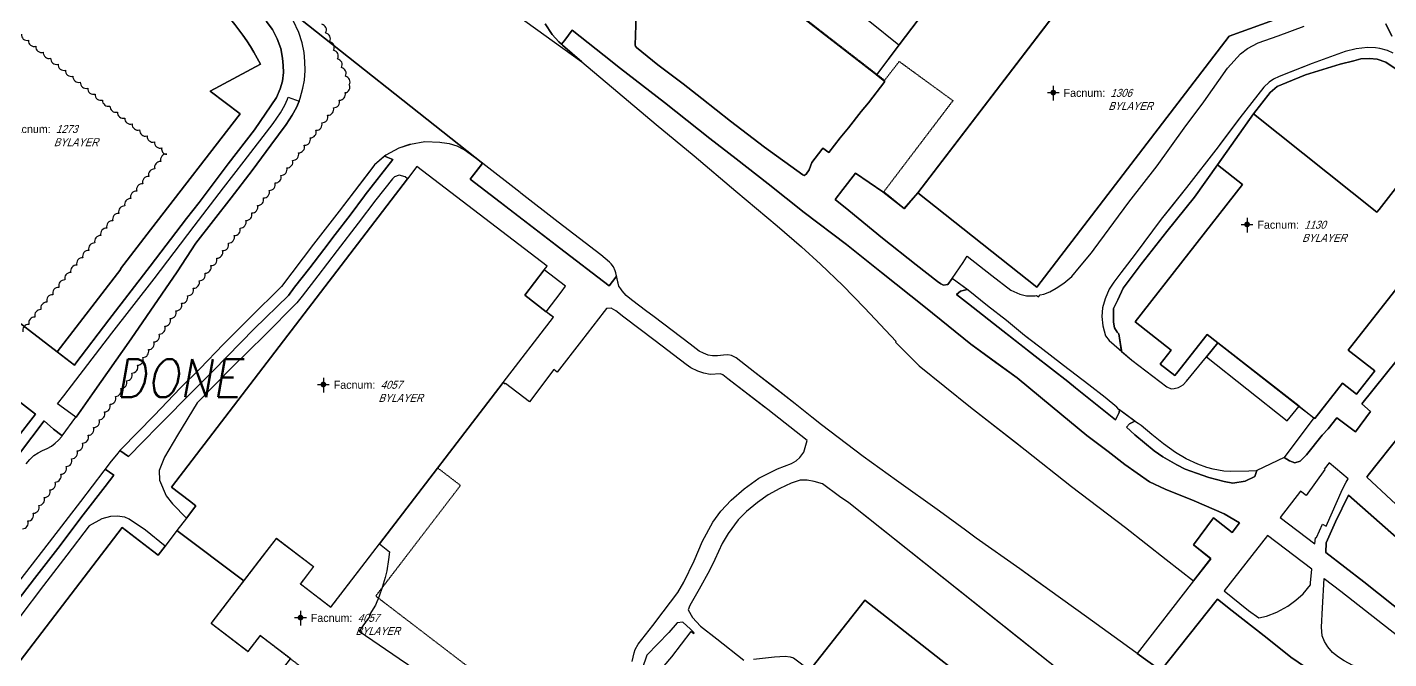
# Model space of a CAD drawing. Header units: inches. Extents: x 1273557 to 1282364, y 239587 to 246310.
# Drawn here: x 1275679 to 1276394, y 241360 to 241692 of the extents above; entities that cross this region are included whole.
import ezdxf
from ezdxf.enums import TextEntityAlignment as Align

# ---------------------------------------------------------------- set-up
doc = ezdxf.new("R2010")
doc.units = ezdxf.units.IN
doc.header["$MEASUREMENT"] = 0
doc.linetypes.add('DASHED2', pattern=[0.375, 0.25, -0.125])
doc.linetypes.add('HIDDEN', pattern=[0.375, 0.25, -0.125])
doc.layers.add('BLDG-DATA', color=159, linetype='DASHED2', lineweight=30)
for name, color, linetype in [('BLDG-UW', 231, 'Continuous'), ('BLDG-UW-UG', 159, 'HIDDEN'), ('GRASS', 3, 'Continuous'), ('PATH', 253, 'Continuous'), ('PATH-ISLAND', 252, 'Continuous'), ('REV-2013', 1, 'Continuous'), ('REV-ADJUDICATION-NOTES', 2, 'Continuous'), ('STREET-NONUW', 4, 'Continuous'), ('STREET-UW', 50, 'Continuous')]:
    doc.layers.add(name, color=color, linetype=linetype)
doc.styles.add('Revisions', font='simplex.shx', dxfattribs={"width": 0.9, "oblique": 10, "height": 25})
doc.styles.add('SS_LITE', font='FRABK.TTF', dxfattribs={"height": 16})

# ---------------------------------------------------------------- blocks, each defined once
blk = doc.blocks.new('*U1')
for p, q in [((-3.08, 0), (3.08, 0)), ((0, 3.55), (0, -4.2))]:
    blk.add_line(p, q)
at = {"const_width": 1.5}
blk.add_lwpolyline([(-0.75, 0, 1), (0.75, 0, 1)], format="xyb", close=True, dxfattribs=at)
at = {"layer": 'BLDG-DATA', "color": 1, "style": 'SS_LITE'}
blk.add_text('Facnum:', height=4.2, dxfattribs=at).set_placement((27.26, -2.25), align=Align.RIGHT)
at = {"layer": 'BLDG-DATA', "color": 7, "style": 'SS_LITE', "oblique": 20, "width": 0.9, "flags": 8}
for tag, p in [('FACNUM', (29.98, -2.25)), ('OBJECT', (28.84, -9.16))]:
    blk.add_attdef(tag, p, '', height=4.2, dxfattribs=at)

msp = doc.modelspace()

# ---------------------------------------------------------------- linework, layer by layer
at = {"layer": 'BLDG-UW'}
for points in [[(1276146.94, 241604.61), (1276209.3, 241555.09), (1276209.3, 241555.09), (1276209.3, 241555.09), (1276209.3, 241555.09), (1276209.3, 241555.09), (1276310.25, 241686.87), (1276310.25, 241686.87), (1276310.25, 241686.87), (1276348.64, 241700.78), (1276348.09, 241707.96), (1276346.25, 241722.88), (1276343.03, 241738.53), (1276339.54, 241751.24), (1276334.96, 241764.54), (1276325.17, 241790.99), (1276274.47, 241771.83), (1276262.18, 241767.19), (1276264.98, 241759.48), (1276270.31, 241744.81), (1276249.76, 241737.26), (1276235.74, 241720.88), (1276235.74, 241720.88)], [(1275955.64, 241539.25), (1275951.85, 241542.15), (1275940.56, 241550.8), (1275950.79, 241564.15), (1275952.31, 241566.12), (1275884, 241618.4), (1275879.1, 241612.01), (1275755.11, 241450.11), (1275764.66, 241442.79), (1275767.97, 241440.25), (1275762.98, 241433.74), (1275758.04, 241427.29), (1275793.17, 241400.78), (1275803.01, 241413.62), (1275803.01, 241413.62), (1275810.32, 241423.16), (1275829.73, 241408.3), (1275822.79, 241399.24), (1275823.5, 241398.7), (1275837.23, 241388.18), (1275838.77, 241387), (1275864.3, 241420.26), (1275929.31, 241504.94), (1275955.64, 241539.25), (1275955.64, 241539.25)], [(1276203.96, 241323.99), (1276202.83, 241324.87), (1276119.02, 241390.64), (1276118.68, 241390.21), (1276091.5, 241355.58), (1276090.56, 241354.38), (1276087.61, 241350.62), (1276018.18, 241262.15), (1276103.12, 241195.5), (1276155.28, 241261.96), (1276155.52, 241262.27), (1276163.81, 241272.84), (1276177.98, 241290.89)]]:
    msp.add_lwpolyline(points, close=True, dxfattribs=at)
msp.add_lwpolyline([(1275663.63, 241545.34), (1275695.16, 241521.12), (1275728.51, 241564.54), (1275728.38, 241564.64), (1275744.21, 241585.26), (1275791.15, 241646.09), (1275775.5, 241658.11), (1275801.89, 241672.23, 0.109968), (1275765.62, 241715.51), (1275717.01, 241752.85), (1275632.4, 241640.17)], format="xyb", dxfattribs=at)
for points in [[(1276402.54, 241613.24), (1276388.99, 241595.91), (1276387.89, 241594.51), (1276323.17, 241646.12), (1276323.17, 241646.12), (1276323.17, 241646.12), (1276323.17, 241646.12), (1276313.45, 241632.44), (1276304.15, 241619.33), (1276317.35, 241609), (1276260.91, 241536.8), (1276279.91, 241521.95), (1276274.16, 241514.6), (1276281.83, 241508.61), (1276282.67, 241509.68), (1276298.74, 241530.23), (1276347.04, 241492.46), (1276355.26, 241486.03), (1276369.85, 241504.69), (1276377.21, 241498.95), (1276386.71, 241511.1), (1276372.84, 241521.93), (1276423.28, 241586.46)], [(1275662.77, 241184.24), (1275679.73, 241206.39), (1275688.56, 241217.92), (1275701.32, 241208.15), (1275709.78, 241219.2), (1275753.77, 241276.65), (1275753.77, 241276.65), (1275804.34, 241342.56), (1275817.62, 241359.9), (1275816.59, 241360.69), (1275802.82, 241371.24), (1275801.66, 241372.12), (1275795.21, 241363.7), (1275776.02, 241378.39), (1275793.17, 241400.78), (1275758.04, 241427.29), (1275751.76, 241419.09), (1275748.11, 241414.33), (1275745.2, 241416.56), (1275729.2, 241428.82), (1275624.78, 241292.47)]]:
    msp.add_lwpolyline(points, dxfattribs=at)
at = {"layer": 'BLDG-UW-UG'}
for points in [[(1276085.14, 241879.88), (1276084.28, 241857.85), (1276107.36, 241856.97), (1276104.3, 241777.79), (1276072.93, 241779), (1276071.05, 241709.07), (1276129.47, 241663.69), (1276137.13, 241673.63), (1276165.35, 241653.05), (1276129.08, 241605.25), (1276139.96, 241596.25), (1276146.94, 241604.61), (1276235.74, 241720.88), (1276249.76, 241737.26), (1276270.31, 241744.81), (1276262.18, 241767.19), (1276325.17, 241790.99), (1276329.01, 241780.6), (1276335.56, 241944.25), (1276313.51, 241944.91), (1276310.73, 241871.15)], [(1275975.51, 241239), (1275990.87, 241259.07), (1275915.92, 241316.44), (1275933.01, 241338.76), (1275862.37, 241392.83), (1275906.86, 241450.94), (1275894.89, 241460.1), (1275894.89, 241460.1), (1275894.89, 241460.1), (1275838.77, 241387), (1275822.79, 241399.24), (1275829.73, 241408.3), (1275810.32, 241423.16), (1275810.32, 241423.16), (1275776.02, 241378.39), (1275776.02, 241378.39), (1275776.02, 241378.39), (1275795.21, 241363.7), (1275801.66, 241372.12)]]:
    msp.add_lwpolyline(points, close=True, dxfattribs=at)
at = {"layer": 'GRASS'}
for points in [[(1276128.83, 241746.07), (1276129.42, 241755.96), (1276107.22, 241756.59), (1276096.24, 241756.91), (1276095.55, 241743.81), (1276094.31, 241715.5), (1276106.43, 241706.2), (1276121.7, 241694.68), (1276136.87, 241682.33), (1276137.07, 241682.36), (1276153.16, 241703.52), (1276152.61, 241704.07), (1276149.38, 241706.27), (1276149.16, 241706.41), (1276144.16, 241710.03), (1276127.9, 241722.65), (1276128.55, 241738.46)], [(1276174.77, 241525.06), (1276150.93, 241544.44), (1276127.9, 241562.7), (1276109.39, 241577.53), (1276087.33, 241594.32), (1276068.44, 241609.28), (1276051.49, 241622.4), (1276037.72, 241633.25), (1276013.92, 241652.1), (1275990.93, 241669.9), (1275982.21, 241676.8), (1275965.44, 241690.03), (1275961.7, 241684.76), (1275959.89, 241682.7), (1275960.46, 241682.16), (1275970.58, 241673.5), (1275989.44, 241657.48), (1276009.59, 241640.49), (1276029.47, 241624.07), (1276051.46, 241605.43), (1276073.08, 241587.34), (1276085.91, 241576.34), (1276095.87, 241567.23), (1276107.5, 241555.94), (1276118.92, 241544.26), (1276135.61, 241526.63), (1276135.21, 241526.27), (1276147.6, 241513.8), (1276174.62, 241492.01), (1276203.33, 241469.68), (1276227.52, 241450.35), (1276255.96, 241428.8), (1276277.19, 241412.07), (1276291.66, 241400.83), (1276300.68, 241412.49), (1276291.55, 241419.73), (1276302.12, 241433.92), (1276311.97, 241426.21), (1276315.72, 241431.25), (1276307.79, 241436.11), (1276291.89, 241442.85), (1276276.65, 241448.9), (1276268.43, 241452.91), (1276255.65, 241461.96), (1276246.74, 241468.78), (1276235.67, 241477.09), (1276217.48, 241492.21), (1276199.1, 241507.48)], [(1275822.09, 241652.85), (1275822.09, 241652.84), (1275820.72, 241649.47), (1275818.48, 241645.35), (1275815.36, 241640.52), (1275807.31, 241629.68), (1275797.47, 241616.43), (1275786.45, 241602), (1275768.02, 241578.14), (1275758.17, 241563.09), (1275734.06, 241527.92), (1275713.74, 241499.07), (1275705.12, 241486.86), (1275705.02, 241486.73), (1275700.43, 241490.15), (1275695.3, 241493.82), (1275698.57, 241497.98), (1275723.91, 241530.9), (1275746.13, 241559.42), (1275767.13, 241587.15), (1275782.48, 241607.29), (1275793.36, 241621.33), (1275808.57, 241641.05), (1275812.34, 241646.68), (1275814.67, 241650.59), (1275816.08, 241653.81), (1275816.4, 241654.91)], [(1275777.18, 241511.27), (1275798.61, 241533.16), (1275816.52, 241550.62), (1275819.79, 241555.05), (1275827.82, 241565.31), (1275835.06, 241574.88), (1275841.01, 241582.69), (1275848.97, 241592.83), (1275856.43, 241602.97), (1275856.89, 241603.59), (1275871.35, 241622.12), (1275867, 241623.92), (1275861.78, 241619.27), (1275859.32, 241616.07), (1275843.16, 241595.08), (1275829.76, 241577.66), (1275812.97, 241555.36), (1275796.25, 241539.01), (1275782.46, 241525.12), (1275769.96, 241512.21), (1275759.96, 241502.24), (1275746.05, 241487.59), (1275728.68, 241470.03), (1275728.12, 241469.34), (1275732.63, 241466.1), (1275740.26, 241473.98), (1275748.22, 241482.06), (1275767.35, 241501.46)], [(1275938.55, 241604.45), (1275938.2, 241604.72), (1275918.6, 241620.08), (1275918.47, 241620.18), (1275918.26, 241619.91), (1275911.92, 241611.74), (1275927.67, 241599.79), (1275957.27, 241577.05), (1275958.87, 241575.82), (1275984.94, 241555.8), (1275988.44, 241560.35), (1275988.81, 241560.83), (1275988.41, 241562.56), (1275988.08, 241563.71), (1275987.16, 241565.82), (1275985.98, 241567.39), (1275985.03, 241568.2), (1275980.48, 241572.08), (1275958.19, 241589.24)], [(1276317.35, 241609), (1276304.15, 241619.33), (1276292.07, 241602.42), (1276277.62, 241584.32), (1276264.17, 241567.21), (1276254.74, 241554.63), (1276251.87, 241548.46), (1276249.62, 241543.93), (1276249.53, 241539.62), (1276249.69, 241536.78), (1276250.18, 241533.64), (1276251.49, 241531.45), (1276252.5, 241530.58), (1276253.8, 241521.79), (1276253.86, 241521.37), (1276259.26, 241516.71), (1276277.59, 241502.76), (1276279.81, 241501.6), (1276281.49, 241501.86), (1276283.79, 241502.31), (1276286.16, 241503.84), (1276287.99, 241505.68), (1276298.39, 241518.45), (1276304.38, 241525.82), (1276298.74, 241530.23), (1276282.67, 241509.68), (1276281.83, 241508.61), (1276274.16, 241514.6), (1276279.91, 241521.95), (1276260.91, 241536.8)], [(1275879.1, 241612.01), (1275877.78, 241613.05), (1275874.75, 241613.87), (1275872.27, 241612.96), (1275871.09, 241612.04), (1275862.47, 241600.96), (1275853.2, 241588.67), (1275842.08, 241574.28), (1275831.94, 241561.05), (1275823.68, 241550.28), (1275820.99, 241546.85), (1275803.99, 241529.69), (1275787.55, 241513.52), (1275768.67, 241494.28), (1275758.3, 241477.36), (1275751.57, 241465.76), (1275748.66, 241458.72), (1275748.87, 241453.75), (1275752.39, 241445.57), (1275755.71, 241441.32), (1275762.98, 241433.74), (1275767.97, 241440.25), (1275764.66, 241442.79), (1275755.11, 241450.11)], [(1275950.79, 241564.15), (1275940.56, 241550.8), (1275951.85, 241542.15), (1275959.66, 241552.51), (1275962.02, 241555.64)], [(1276202.86, 241529.76), (1276193.45, 241537.65), (1276183.55, 241545.27), (1276173.26, 241553.52), (1276172.76, 241553.89), (1276169.24, 241552.96), (1276167.27, 241551.16), (1276173.58, 241546.28), (1276191.56, 241532.14), (1276200.29, 241525.27), (1276208.51, 241518.8), (1276225.63, 241505.51), (1276229.75, 241502.21), (1276250.72, 241485.43), (1276252.65, 241489.23), (1276252.77, 241490.64), (1276252.5, 241490.84), (1276251.34, 241492.06), (1276245.24, 241497.06), (1276236.66, 241503.7), (1276223.45, 241513.86), (1276210.96, 241523.58), (1276204.46, 241528.54)], [(1276324.91, 241458.79), (1276324.48, 241458.58), (1276320.7, 241458.47), (1276311.15, 241458.26), (1276307.47, 241458.39), (1276301.96, 241459.44), (1276298.61, 241460.4), (1276293.81, 241462.09), (1276287.7, 241464.91), (1276282.19, 241468.19), (1276275.84, 241472.85), (1276269.8, 241477.78), (1276264.18, 241482.35), (1276262.54, 241483.56), (1276261.72, 241483.96), (1276260.82, 241484.63), (1276258.04, 241483.23), (1276256.48, 241481.47), (1276260.76, 241477.56), (1276271.05, 241469.14), (1276275.54, 241466.01), (1276282.79, 241461.81), (1276287.31, 241459.57), (1276293.16, 241457.41), (1276299.66, 241455.11), (1276307.71, 241453), (1276312.34, 241452.16), (1276318.65, 241453.27), (1276323.8, 241455.67)], [(1276369.84, 241448.94), (1276371.7, 241452.65), (1276372.82, 241454.39), (1276362.84, 241462.74), (1276360.25, 241459.48), (1276360.54, 241459.24), (1276350.76, 241445.67), (1276347.72, 241448.02), (1276337.16, 241434.04), (1276355.21, 241420.19), (1276355.56, 241423.44), (1276356.23, 241423.68), (1276359.24, 241430.65), (1276361.23, 241429.54)], [(1276353.78, 241406.98), (1276330.45, 241424.73), (1276307.62, 241395.61), (1276320.53, 241385.27), (1276325.83, 241381.47), (1276329.91, 241382.31), (1276335.37, 241384.41), (1276341.18, 241387.55), (1276345.38, 241390.65), (1276349.2, 241394.03), (1276352.98, 241398.8), (1276353, 241399.84)], [(1276028.01, 241374.19), (1276029.31, 241373.22), (1276029.51, 241373.48), (1276027.65, 241375.46), (1276023.56, 241379.13), (1276020.54, 241378.82), (1276016.18, 241373.62), (1276004.74, 241361.81), (1276002.2, 241354.63), (1275998.54, 241346.45), (1276002.45, 241343.32), (1276008.66, 241350.23), (1276017.79, 241360.89)]]:
    msp.add_lwpolyline(points, close=True, dxfattribs=at)
msp.add_lwpolyline([(1275765.62, 241715.51, -0.109968), (1275801.89, 241672.23), (1275775.5, 241658.11), (1275791.15, 241646.09), (1275744.21, 241585.26), (1275728.38, 241564.64), (1275728.51, 241564.54), (1275695.16, 241521.12), (1275704.22, 241514.16), (1275704.97, 241515.12), (1275722.31, 241537.85), (1275744.05, 241566.06), (1275763.02, 241591.15), (1275769.74, 241599.62), (1275784.9, 241619.81), (1275798.77, 241637.74), (1275810.22, 241654.69), (1275812.23, 241659.25), (1275813.36, 241663.2), (1275813.87, 241667.83), (1275813.77, 241671.46), (1275813.46, 241675.4), (1275812.52, 241680.52), (1275810.7, 241685.44), (1275808.15, 241690.35), (1275804.9, 241694.85)], format="xyb", dxfattribs=at)
for points in [[(1275999.14, 241697.9), (1275998.46, 241682.16), (1275998.63, 241681.67), (1275998.66, 241681.62), (1275999.24, 241680.93), (1276010.4, 241671.9), (1276023.74, 241661.84), (1276033.45, 241654.12), (1276048.63, 241642.25), (1276066.48, 241628.69), (1276086.47, 241614.05), (1276087.29, 241613.78), (1276087.73, 241614.08), (1276088.3, 241614.46), (1276089.94, 241616.77), (1276091.35, 241620.64), (1276096.59, 241627.47), (1276097.1, 241628.15), (1276100.15, 241625.88), (1276106.2, 241633.55), (1276110.46, 241638.83), (1276117.14, 241647.41), (1276120.96, 241651.91), (1276129.63, 241663.18), (1276070.75, 241708.86)], [(1276348.64, 241700.78), (1276310.25, 241686.87), (1276209.3, 241555.09), (1276146.94, 241604.61), (1276139.75, 241596.45), (1276128.58, 241605.18), (1276114.13, 241614.92), (1276107.62, 241606.43), (1276103.59, 241601.17), (1276110.62, 241595.32), (1276128.36, 241580.76), (1276146.05, 241566.81), (1276157.28, 241558.05), (1276159.03, 241556.86), (1276160.4, 241556.14), (1276162.7, 241556.42), (1276164.93, 241559.66), (1276170.69, 241568.03), (1276172.53, 241570.81), (1276172.81, 241571.36), (1276185.78, 241561.26), (1276195.74, 241553.5), (1276200.38, 241551.43), (1276203.93, 241550.57), (1276208.43, 241550.56), (1276209.21, 241550.7), (1276210.2, 241549.93), (1276211.04, 241551.04), (1276213.07, 241551.41), (1276216.23, 241552.6), (1276219.61, 241554.64), (1276223.52, 241557.1), (1276227.82, 241560.72), (1276231.73, 241565.6), (1276238.07, 241573.19), (1276239.54, 241575.08), (1276257.71, 241599.74), (1276272.54, 241618.79), (1276286.72, 241638.6), (1276297.09, 241652.41), (1276309.43, 241670.11), (1276316.28, 241677.7), (1276320.01, 241680.39), (1276325.58, 241683.35), (1276336.08, 241687.09), (1276349.63, 241692.08)], [(1276398.06, 241669.65), (1276392.63, 241673.24), (1276388.06, 241674.75), (1276383.92, 241675.18), (1276379.41, 241675.07), (1276375.71, 241673.91), (1276368.6, 241672.25), (1276350.44, 241666.53), (1276340.68, 241662.61), (1276335.61, 241660.55), (1276331.77, 241657.41), (1276323.17, 241646.12), (1276387.89, 241594.51), (1276388.99, 241595.91), (1276402.54, 241613.24)], [(1276423.28, 241586.46), (1276372.84, 241521.93), (1276386.71, 241511.1), (1276377.21, 241498.95), (1276369.85, 241504.69), (1276355.26, 241486.03), (1276354.83, 241486.37), (1276339.2, 241465.64), (1276341.94, 241463.81), (1276344.85, 241462.76), (1276347.55, 241463.7), (1276350.95, 241467.08), (1276359.14, 241477.27), (1276362.25, 241480.75), (1276366.79, 241486.4), (1276376.65, 241479.11), (1276384.6, 241489.71), (1276379.94, 241493.88), (1276435.36, 241562.73)], [(1275996.92, 241358.5), (1275997.94, 241363.08), (1275998.5, 241364.81), (1276000.14, 241367.55), (1276007.77, 241377.44), (1276013.31, 241384.53), (1276020.95, 241394.64), (1276024.15, 241400.16), (1276029.44, 241411.42), (1276033.94, 241421.75), (1276039.39, 241431.74), (1276043.52, 241437.36), (1276048.9, 241443.19), (1276055.8, 241449.16), (1276063.49, 241454.76), (1276073.28, 241459.65), (1276080.67, 241462.49), (1276083.07, 241463.85), (1276084.99, 241465.55), (1276087.14, 241468.48), (1276088.84, 241474.55), (1276068.25, 241490.77), (1276047.21, 241506.96), (1276044.48, 241508.96), (1276043.25, 241509.5), (1276037.84, 241509.18), (1276034.6, 241509.85), (1276031.47, 241510.97), (1276027.79, 241512.67), (1276025.34, 241514.51), (1276008.96, 241526.91), (1275992.61, 241539.31), (1275988.43, 241542.57), (1275986.02, 241544.12), (1275983.46, 241543.85), (1275982.25, 241542.33), (1275970.37, 241526.83), (1275957.56, 241510.4), (1275955.86, 241511.76), (1275943.16, 241494.9), (1275930.42, 241504.49), (1275930.24, 241504.22), (1275929.31, 241504.94), (1275864.3, 241420.26), (1275869.59, 241416.08), (1275869.07, 241412.07), (1275868.18, 241406.14), (1275867.36, 241402.56), (1275865.83, 241397.38), (1275864.25, 241392.78), (1275862.2, 241388.11), (1275859.21, 241383.37), (1275859.67, 241383.13), (1275858.99, 241381.82), (1275855.59, 241377.14), (1275853.61, 241374.45), (1275874.71, 241360.05), (1275897.09, 241344.81)], [(1275673.48, 241475.01), (1275683.79, 241488.45), (1275657.71, 241508.49)], [(1275678.81, 241462.27), (1275680.8, 241464.56), (1275682.94, 241466.7), (1275682.94, 241466.7), (1275685.19, 241468.11), (1275687.54, 241469.34), (1275689.99, 241470.38), (1275689.99, 241470.38), (1275692.13, 241471.63), (1275694.11, 241473.11), (1275695.92, 241474.8), (1275697.52, 241476.68), (1275697.79, 241477.04), (1275697.64, 241477.15), (1275693.25, 241480.55), (1275688.3, 241484.81), (1275675.43, 241467.68)], [(1276400.26, 241477.76), (1276383.27, 241456.32), (1276382.54, 241455.22), (1276408.2, 241431.53)], [(1275670.74, 241385.61), (1275683.28, 241402.04), (1275695.44, 241417.89), (1275708.8, 241435.42), (1275720.27, 241450.34), (1275724.81, 241456.36), (1275720.43, 241459.54), (1275719.71, 241458.55), (1275707.32, 241442.58), (1275690.88, 241421.22), (1275674.94, 241400.32)], [(1276232.21, 241345.07), (1276110.76, 241441.85), (1276105.82, 241445.09), (1276096.8, 241451.76), (1276092.53, 241453.05), (1276088.81, 241453.76), (1276085.15, 241453.64), (1276080.46, 241452.15), (1276074.52, 241449.35), (1276068.31, 241445.99), (1276062.79, 241441.96), (1276057.01, 241437.18), (1276052.66, 241432.83), (1276047.38, 241425.63), (1276044.26, 241420.39), (1276040.35, 241412.01), (1276037.61, 241406.28), (1276032.19, 241396.54), (1276027.27, 241387.84), (1276026.44, 241385.53), (1276028.59, 241381.53), (1276032.76, 241377.03), (1276041.38, 241370.45), (1276055.51, 241359.09)], [(1276402.57, 241419.71), (1276373, 241445.78), (1276366.16, 241431.81), (1276361.3, 241420.87), (1276361.06, 241415.7), (1276381.05, 241400.37), (1276418.56, 241370.35)], [(1275624.78, 241292.47), (1275729.2, 241428.82), (1275745.2, 241416.56), (1275748.11, 241414.33), (1275751.76, 241419.09), (1275741.52, 241427.47), (1275732.98, 241433.3), (1275730.62, 241434.2), (1275726.6, 241434.85), (1275723.14, 241434.65), (1275718.67, 241433.35), (1275711.95, 241429.73), (1275700.17, 241414.27), (1275688.01, 241398.42), (1275675.47, 241381.99)], [(1276400.65, 241337.13), (1276381.73, 241351.72), (1276375.27, 241356.36), (1276370.65, 241358.9), (1276367.79, 241360.68), (1276364.64, 241363.26), (1276362.09, 241366.1), (1276360.29, 241368.95), (1276359.22, 241371.99), (1276358.88, 241376.53), (1276359.35, 241386.66), (1276360.19, 241402.11), (1276368.9, 241395.48), (1276418.32, 241356.66)], [(1276091.5, 241355.58), (1276118.68, 241390.21), (1276119.02, 241390.64), (1276202.83, 241324.87)], [(1276060.64, 241359.67), (1276071.69, 241360.96), (1276077.34, 241361.2), (1276079.88, 241360.95), (1276081.72, 241360.47), (1276090.22, 241353.96)]]:
    msp.add_lwpolyline(points, dxfattribs=at)
at = {"layer": 'PATH'}
for points in [[(1276121.7, 241694.68), (1276136.87, 241682.33), (1276137.07, 241682.36), (1276136.87, 241682.33), (1276125.14, 241666.67), (1276070.75, 241708.86)], [(1276435.36, 241562.73), (1276379.94, 241493.88), (1276384.6, 241489.71), (1276376.65, 241479.11), (1276366.79, 241486.4), (1276362.25, 241480.75), (1276359.14, 241477.27), (1276350.95, 241467.08), (1276347.55, 241463.7), (1276344.85, 241462.76), (1276341.94, 241463.81), (1276339.2, 241465.64), (1276324.91, 241458.79), (1276323.8, 241455.67), (1276318.65, 241453.27), (1276312.34, 241452.16), (1276307.71, 241453), (1276299.66, 241455.11), (1276293.16, 241457.41), (1276287.31, 241459.57), (1276282.79, 241461.81), (1276275.54, 241466.01), (1276271.05, 241469.14), (1276260.76, 241477.56), (1276256.48, 241481.47), (1276258.04, 241483.23), (1276260.82, 241484.63), (1276252.77, 241490.64), (1276252.65, 241489.23), (1276250.72, 241485.43), (1276229.75, 241502.21), (1276225.63, 241505.51), (1276208.51, 241518.8), (1276191.56, 241532.14), (1276173.58, 241546.28), (1276167.27, 241551.16), (1276169.24, 241552.96), (1276172.76, 241553.89), (1276164.93, 241559.66), (1276162.7, 241556.42), (1276160.4, 241556.14), (1276159.03, 241556.86), (1276157.28, 241558.05), (1276146.05, 241566.81), (1276128.36, 241580.76), (1276110.62, 241595.32), (1276103.59, 241601.17), (1276107.62, 241606.43), (1276114.13, 241614.92), (1276128.58, 241605.18), (1276139.75, 241596.45), (1276146.94, 241604.61), (1276229.23, 241712.36)], [(1276153.16, 241703.52), (1276137.07, 241682.36), (1276125.14, 241666.67), (1276129.63, 241663.18), (1276120.96, 241651.91), (1276117.14, 241647.41), (1276110.46, 241638.83), (1276106.2, 241633.55), (1276100.15, 241625.88), (1276097.1, 241628.15), (1276096.59, 241627.47), (1276091.35, 241620.64), (1276089.94, 241616.77), (1276088.31, 241614.47), (1276087.29, 241613.78), (1276086.47, 241614.05), (1276066.48, 241628.69), (1276048.63, 241642.25), (1276033.45, 241654.12), (1276023.74, 241661.84), (1276010.4, 241671.9), (1275999.24, 241680.93), (1275998.66, 241681.62), (1275998.63, 241681.67), (1275998.46, 241682.16), (1275999.14, 241697.9)], [(1275804.9, 241694.85), (1275808.15, 241690.35), (1275810.7, 241685.44), (1275812.52, 241680.52), (1275813.46, 241675.4), (1275813.77, 241671.46), (1275813.87, 241667.83), (1275813.36, 241663.2), (1275812.23, 241659.25), (1275810.22, 241654.69), (1275798.77, 241637.74), (1275784.9, 241619.81), (1275769.74, 241599.62), (1275763.02, 241591.15), (1275744.05, 241566.06), (1275722.31, 241537.85), (1275704.97, 241515.12), (1275704.22, 241514.16), (1275695.16, 241521.12), (1275663.63, 241545.34)], [(1275675.43, 241467.68), (1275688.3, 241484.81), (1275693.25, 241480.55), (1275697.64, 241477.15), (1275697.79, 241477.04), (1275705.02, 241486.72), (1275700.43, 241490.15), (1275695.3, 241493.82), (1275698.57, 241497.98), (1275723.91, 241530.9), (1275746.13, 241559.42), (1275767.13, 241587.15), (1275782.48, 241607.29), (1275793.36, 241621.33), (1275808.57, 241641.05), (1275812.34, 241646.68), (1275814.67, 241650.59), (1275816.08, 241653.81), (1275816.4, 241654.91), (1275822.09, 241652.85), (1275822.73, 241654.43), (1275824.16, 241659.53), (1275825, 241663.84), (1275825.26, 241668.96), (1275825.07, 241673.65), (1275824.78, 241678.36), (1275823.79, 241683.4), (1275821.99, 241688.82), (1275819, 241695.14)], [(1275951.22, 241693.45), (1275955.01, 241687.71), (1275958.53, 241683.99), (1275959.89, 241682.7), (1275961.7, 241684.76), (1275965.44, 241690.03), (1275982.21, 241676.8), (1275990.93, 241669.9), (1276013.92, 241652.1), (1276037.72, 241633.25), (1276051.49, 241622.4), (1276068.44, 241609.28), (1276087.33, 241594.32), (1276109.39, 241577.53), (1276127.9, 241562.7), (1276150.93, 241544.44), (1276174.77, 241525.06), (1276187.91, 241515.57), (1276199.1, 241507.48), (1276217.48, 241492.21), (1276235.67, 241477.09), (1276246.74, 241468.78), (1276255.65, 241461.96), (1276268.43, 241452.91), (1276276.65, 241448.9), (1276291.89, 241442.85), (1276307.79, 241436.11), (1276315.72, 241431.25), (1276311.97, 241426.21), (1276302.12, 241433.92), (1276291.55, 241419.73), (1276300.69, 241412.48), (1276291.66, 241400.83), (1276262.07, 241362.69), (1276274.53, 241353.68), (1276304.13, 241391.16), (1276311.97, 241385.07), (1276319.92, 241378.82), (1276330.22, 241370.72), (1276342.68, 241360.79), (1276350.44, 241355.49)], [(1276396.37, 241678), (1276393.5, 241679.34), (1276389.47, 241680.35), (1276387.06, 241680.71), (1276382.93, 241680.89), (1276376.98, 241680.26), (1276371.15, 241678.88), (1276353.98, 241672.58), (1276341.03, 241667.56), (1276336.5, 241665.8), (1276333.57, 241664.34), (1276331.25, 241662.76), (1276328.56, 241660.16), (1276315.97, 241644.06), (1276305.79, 241630.46), (1276304.56, 241628.81), (1276288, 241607.5), (1276279.86, 241597.28), (1276274.71, 241590.8), (1276261, 241572.42), (1276257.02, 241567.17), (1276253.55, 241562.6), (1276249.86, 241557.62), (1276247.38, 241553.99), (1276245.19, 241548.96), (1276243.89, 241544.23), (1276243.52, 241539.76), (1276244.03, 241534.76), (1276245.4, 241529.46), (1276247.3, 241527.03), (1276253.86, 241521.37), (1276252.5, 241530.58), (1276251.49, 241531.45), (1276250.18, 241533.64), (1276249.69, 241536.78), (1276249.53, 241539.62), (1276249.62, 241543.93), (1276251.87, 241548.46), (1276254.74, 241554.63), (1276264.17, 241567.21), (1276277.62, 241584.32), (1276292.07, 241602.42), (1276304.15, 241619.33), (1276313.45, 241632.44), (1276323.17, 241646.12), (1276331.77, 241657.41), (1276335.61, 241660.55), (1276340.68, 241662.61), (1276350.44, 241666.53), (1276368.6, 241672.25), (1276375.71, 241673.91), (1276379.41, 241675.07), (1276383.92, 241675.18), (1276388.06, 241674.75), (1276392.63, 241673.24), (1276398.06, 241669.65)], [(1276274.53, 241353.68), (1276262.12, 241362.65), (1276262.12, 241362.65), (1276261.42, 241363.16), (1276235.42, 241381.86), (1276216.19, 241395.77), (1276208.9, 241401.06), (1276200.48, 241407.18), (1276177.6, 241423.33), (1276171.97, 241427.42), (1276158.27, 241437.36), (1276135.73, 241453.51), (1276118.16, 241466.22), (1276096.38, 241482.74), (1276091.2, 241486.88), (1276082.6, 241493.75), (1276070.22, 241503.37), (1276061.43, 241510.2), (1276051.56, 241517.96), (1276049.07, 241519.23), (1276047.12, 241519.49), (1276044.84, 241519.43), (1276041.83, 241519.09), (1276039.11, 241519.06), (1276036.92, 241519.39), (1276034.44, 241520.46), (1276032.16, 241521.48), (1276027.41, 241525.08), (1276008.46, 241539.44), (1276003.89, 241542.85), (1276000.95, 241545.1), (1275996.62, 241548.44), (1275993.86, 241550.65), (1275991.7, 241553.15), (1275991.01, 241554.14), (1275990.02, 241555.62), (1275988.81, 241560.83), (1275988.44, 241560.35), (1275984.94, 241555.8), (1275958.87, 241575.82), (1275957.27, 241577.05), (1275932.49, 241596.09), (1275927.67, 241599.79), (1275911.92, 241611.74), (1275918.47, 241620.18), (1275908.83, 241627.23), (1275905.09, 241629.09), (1275901.15, 241630.29), (1275896.99, 241630.94), (1275896.01, 241630.99), (1275888.19, 241631.41), (1275880.6, 241630.09), (1275874.49, 241628.16), (1275867.64, 241624.49), (1275867, 241623.92), (1275871.35, 241622.12), (1275856.89, 241603.59), (1275856.43, 241602.97), (1275848.97, 241592.83), (1275841.01, 241582.69), (1275835.06, 241574.88), (1275827.82, 241565.31), (1275819.79, 241555.05), (1275816.52, 241550.62), (1275798.61, 241533.16), (1275777.18, 241511.27), (1275767.35, 241501.46), (1275748.22, 241482.06), (1275740.26, 241473.98), (1275732.63, 241466.1), (1275728.12, 241469.34), (1275727.01, 241467.96), (1275722.8, 241462.82), (1275720.43, 241459.54), (1275724.81, 241456.36), (1275720.27, 241450.34), (1275708.8, 241435.42), (1275695.44, 241417.89), (1275683.28, 241402.04), (1275670.74, 241385.61)], [(1275657.71, 241508.49), (1275683.79, 241488.45), (1275673.48, 241475.01)], [(1276408.2, 241431.53), (1276382.54, 241455.22), (1276383.27, 241456.32), (1276400.26, 241477.76)], [(1276418.56, 241370.35), (1276381.05, 241400.37), (1276361.06, 241415.7), (1276361.3, 241420.87), (1276366.16, 241431.81), (1276373, 241445.78), (1276402.57, 241419.71)], [(1276400.65, 241337.13), (1276381.73, 241351.72), (1276375.27, 241356.36), (1276370.65, 241358.9), (1276367.79, 241360.68), (1276364.64, 241363.26), (1276362.09, 241366.1), (1276360.29, 241368.95), (1276359.22, 241371.99), (1276358.88, 241376.53), (1276359.35, 241386.66), (1276360.19, 241402.11), (1276368.9, 241395.48), (1276418.32, 241356.66)]]:
    msp.add_lwpolyline(points, dxfattribs=at)
msp.add_lwpolyline([(1276304.38, 241525.82), (1276298.39, 241518.45), (1276340.84, 241484.84), (1276346.99, 241492.5)], close=True, dxfattribs=at)
at = {"layer": 'PATH-ISLAND'}
for points in [[(1275996.92, 241358.5), (1275997.94, 241363.08), (1275998.5, 241364.81), (1276000.14, 241367.55), (1276007.77, 241377.44), (1276013.31, 241384.53), (1276020.95, 241394.64), (1276024.15, 241400.16), (1276029.44, 241411.42), (1276033.94, 241421.75), (1276039.39, 241431.74), (1276043.52, 241437.36), (1276048.9, 241443.19), (1276055.8, 241449.16), (1276063.49, 241454.76), (1276073.28, 241459.65), (1276080.67, 241462.49), (1276083.07, 241463.85), (1276084.99, 241465.55), (1276087.14, 241468.48), (1276088.84, 241474.55), (1276068.25, 241490.77), (1276066.32, 241492.25), (1276047.21, 241506.96), (1276044.48, 241508.96), (1276043.25, 241509.5), (1276037.84, 241509.18), (1276034.6, 241509.85), (1276031.47, 241510.97), (1276027.79, 241512.67), (1276025.34, 241514.51), (1276008.96, 241526.91), (1275992.61, 241539.31), (1275988.43, 241542.57), (1275986.02, 241544.12), (1275983.46, 241543.85), (1275982.25, 241542.33), (1275970.37, 241526.83), (1275957.56, 241510.4), (1275955.86, 241511.76), (1275943.16, 241494.9), (1275930.42, 241504.49), (1275930.24, 241504.22), (1275929.31, 241504.94), (1275955.64, 241539.25), (1275954.31, 241540.27), (1275951.85, 241542.15), (1275959.66, 241552.51), (1275962.02, 241555.64), (1275950.79, 241564.15), (1275952.31, 241566.12), (1275884, 241618.4), (1275879.1, 241612.01), (1275877.78, 241613.05), (1275874.75, 241613.87), (1275872.27, 241612.96), (1275871.09, 241612.04), (1275862.47, 241600.96), (1275853.2, 241588.67), (1275842.08, 241574.28), (1275831.94, 241561.05), (1275823.68, 241550.28), (1275820.99, 241546.85), (1275803.99, 241529.69), (1275787.55, 241513.52), (1275768.67, 241494.28), (1275758.3, 241477.36), (1275751.57, 241465.76), (1275748.66, 241458.72), (1275748.87, 241453.75), (1275752.39, 241445.57), (1275755.71, 241441.32), (1275762.98, 241433.74), (1275758.04, 241427.29), (1275751.76, 241419.09), (1275741.52, 241427.47), (1275732.98, 241433.3), (1275730.62, 241434.2), (1275726.6, 241434.85), (1275723.14, 241434.65), (1275718.67, 241433.35), (1275711.95, 241429.73), (1275700.17, 241414.27), (1275688.01, 241398.42), (1275675.47, 241381.99)], [(1276232.21, 241345.07), (1276200.15, 241370.63), (1276110.76, 241441.85), (1276105.82, 241445.09), (1276096.8, 241451.76), (1276092.53, 241453.05), (1276088.81, 241453.76), (1276085.15, 241453.64), (1276080.46, 241452.15), (1276074.52, 241449.35), (1276068.31, 241445.99), (1276062.79, 241441.96), (1276057.01, 241437.18), (1276052.66, 241432.83), (1276047.38, 241425.63), (1276044.26, 241420.39), (1276040.35, 241412.01), (1276037.61, 241406.28), (1276032.19, 241396.54), (1276027.27, 241387.84), (1276026.44, 241385.53), (1276028.59, 241381.53), (1276032.76, 241377.03), (1276041.38, 241370.45), (1276055.51, 241359.09)], [(1275804.32, 241342.53), (1275817.62, 241359.9), (1275816.59, 241360.69), (1275802.82, 241371.24), (1275801.66, 241372.12), (1275795.21, 241363.7), (1275776.02, 241378.39), (1275793.17, 241400.78), (1275803.01, 241413.62), (1275810.32, 241423.16), (1275829.73, 241408.3), (1275822.79, 241399.24), (1275823.5, 241398.7), (1275837.23, 241388.18), (1275838.77, 241387), (1275864.3, 241420.26), (1275869.59, 241416.08), (1275869.07, 241412.07), (1275868.18, 241406.14), (1275867.36, 241402.56), (1275865.83, 241397.38), (1275864.25, 241392.78), (1275862.2, 241388.11), (1275859.21, 241383.37), (1275859.67, 241383.13), (1275858.99, 241381.82), (1275855.59, 241377.14), (1275853.61, 241374.45), (1275874.71, 241360.05), (1275897.09, 241344.81)], [(1276060.64, 241359.67), (1276071.69, 241360.96), (1276077.34, 241361.2), (1276079.88, 241360.95), (1276081.72, 241360.47), (1276090.22, 241353.96)]]:
    msp.add_lwpolyline(points, dxfattribs=at)
for points in [[(1276369.84, 241448.94), (1276371.7, 241452.65), (1276372.82, 241454.39), (1276362.84, 241462.74), (1276360.25, 241459.48), (1276360.54, 241459.24), (1276350.76, 241445.67), (1276347.72, 241448.02), (1276337.16, 241434.04), (1276355.21, 241420.19), (1276355.56, 241423.44), (1276356.23, 241423.68), (1276359.24, 241430.65), (1276361.23, 241429.54)], [(1276349.2, 241394.03), (1276352.98, 241398.8), (1276353, 241399.84), (1276353.78, 241406.98), (1276330.45, 241424.73), (1276307.62, 241395.61), (1276320.53, 241385.27), (1276325.83, 241381.47), (1276329.91, 241382.31), (1276335.37, 241384.41), (1276341.18, 241387.55), (1276345.38, 241390.65)], [(1276028.01, 241374.19), (1276029.31, 241373.22), (1276029.51, 241373.48), (1276027.65, 241375.46), (1276023.56, 241379.13), (1276020.54, 241378.82), (1276016.18, 241373.62), (1276004.74, 241361.81), (1276002.2, 241354.63), (1275998.54, 241346.45), (1276002.45, 241343.32), (1276008.66, 241350.23), (1276017.79, 241360.89)]]:
    msp.add_lwpolyline(points, close=True, dxfattribs=at)
at = {"layer": 'REV-2013'}
for points in [[(1275676.88, 241428.18, 0.520567), (1275679.76, 241432.27, 0.520567), (1275682.63, 241436.36, 0.520567), (1275685.51, 241440.45, 0.520567), (1275688.38, 241444.54, 0.520567), (1275691.26, 241448.63, 0.520567), (1275694.13, 241452.72, 0.520567), (1275697.01, 241456.81, 0.520567), (1275699.89, 241460.9, 0.520567), (1275702.76, 241464.99, 0.520567), (1275705.64, 241469.08, 0.520567), (1275708.51, 241473.17, 0.520567), (1275711.39, 241477.26, 0.520567), (1275714.26, 241481.35, 0.520567), (1275717.14, 241485.44, 0.520567), (1275720.01, 241489.53, 0.520567), (1275722.89, 241493.62, 0.520567), (1275725.77, 241497.71, 0.520567), (1275728.64, 241501.8, 0.520567), (1275731.52, 241505.89, 0.520567), (1275734.39, 241509.98, 0.520567), (1275737.27, 241514.07, 0.520567), (1275740.14, 241518.17, 0.520567), (1275743.02, 241522.26, 0.520567), (1275745.89, 241526.35, 0.520567), (1275748.77, 241530.44, 0.520567), (1275751.64, 241534.53, 0.520567), (1275754.52, 241538.62, 0.520567), (1275757.43, 241542.68, 0.520567), (1275760.49, 241546.63, 0.520567), (1275763.56, 241550.58, 0.520567), (1275766.62, 241554.54, 0.520567), (1275769.69, 241558.49, 0.520567), (1275772.75, 241562.44, 0.520567), (1275775.82, 241566.39, 0.520567), (1275778.88, 241570.34, 0.520567), (1275781.95, 241574.29, 0.520567), (1275785.01, 241578.24, 0.520567), (1275788.08, 241582.19, 0.520567), (1275791.14, 241586.14, 0.520567), (1275794.21, 241590.09, 0.520567), (1275797.27, 241594.04, 0.520567), (1275800.34, 241597.99, 0.520567), (1275803.4, 241601.94, 0.520567), (1275806.47, 241605.89, 0.520567), (1275809.53, 241609.84, 0.520567), (1275812.6, 241613.79, 0.520567), (1275815.66, 241617.74, 0.520567), (1275818.73, 241621.69, 0.520567), (1275821.79, 241625.64, 0.520567), (1275824.86, 241629.59, 0.520567), (1275827.92, 241633.54, 0.520567), (1275830.99, 241637.49, 0.520567), (1275834.05, 241641.45, 0.520567), (1275837.12, 241645.4, 0.520567), (1275840.18, 241649.35, 0.520567), (1275843.25, 241653.3, 0.520567), (1275846.31, 241657.25, 0.520567), (1275848.47, 241661.3, 0.520567), (1275846.41, 241665.86, 0.520567), (1275844.34, 241670.41, 0.520567), (1275842.27, 241674.96, 0.520567), (1275840.21, 241679.51, 0.520567), (1275838.14, 241684.07, 0.520567), (1275836.07, 241688.62, 0.520567), (1275834.01, 241693.17, 0.520567)], [(1275676.4, 241687.99, 0.520567), (1275680.05, 241684.74, 0.520567), (1275683.94, 241681.6, 0.520567), (1275687.83, 241678.46, 0.520567), (1275691.72, 241675.32, 0.520567), (1275695.61, 241672.18, 0.520567), (1275699.51, 241669.04, 0.520567), (1275703.4, 241665.9, 0.520567), (1275707.29, 241662.76, 0.520567), (1275711.18, 241659.62, 0.520567), (1275715.07, 241656.48, 0.520567), (1275718.96, 241653.34, 0.520567), (1275722.85, 241650.2, 0.520567), (1275726.75, 241647.06, 0.520567), (1275730.64, 241643.93, 0.520567), (1275734.53, 241640.79, 0.520567), (1275738.42, 241637.65, 0.520567), (1275742.31, 241634.51, 0.520567), (1275746.2, 241631.37, 0.520567), (1275750.09, 241628.23, 0.520567), (1275752.65, 241624.95, 0.520567), (1275749.5, 241621.06, 0.520567), (1275746.36, 241617.17, 0.520567), (1275743.22, 241613.28, 0.520567), (1275740.07, 241609.39, 0.520567), (1275736.93, 241605.51, 0.520567), (1275733.79, 241601.62, 0.520567), (1275730.64, 241597.73, 0.520567), (1275727.5, 241593.84, 0.520567), (1275724.36, 241589.95, 0.520567), (1275721.21, 241586.06, 0.520567), (1275718.07, 241582.18, 0.520567), (1275714.93, 241578.29, 0.520567), (1275711.78, 241574.4, 0.520567), (1275708.64, 241570.51, 0.520567), (1275705.49, 241566.62, 0.520567), (1275702.35, 241562.74, 0.520567), (1275699.21, 241558.85, 0.520567), (1275696.06, 241554.96, 0.520567), (1275692.92, 241551.07, 0.520567), (1275689.78, 241547.18, 0.520567), (1275686.63, 241543.29, 0.520567), (1275683.49, 241539.41, 0.520567), (1275680.35, 241535.52, 0.520567), (1275677.2, 241531.63, 0.520567)]]:
    msp.add_lwpolyline(points, format="xyb", dxfattribs=at)
at = {"layer": 'STREET-NONUW'}
for points in [[(1275863.22, 241750.85), (1275970.58, 241673.5), (1275989.44, 241657.48), (1276009.59, 241640.49), (1276029.47, 241624.07), (1276051.46, 241605.43), (1276073.08, 241587.34), (1276085.91, 241576.34), (1276095.87, 241567.23), (1276107.5, 241555.94), (1276118.92, 241544.26), (1276135.61, 241526.63), (1276135.21, 241526.27), (1276147.6, 241513.8), (1276174.62, 241492.01), (1276199.69, 241472.51), (1276203.33, 241469.68), (1276227.52, 241450.35), (1276255.96, 241428.8), (1276277.19, 241412.07), (1276291.66, 241400.83), (1276262.07, 241362.69), (1276261.42, 241363.16), (1276235.42, 241381.86), (1276216.19, 241395.77), (1276200.48, 241407.18), (1276177.6, 241423.33), (1276171.97, 241427.42), (1276158.27, 241437.36), (1276135.73, 241453.51), (1276118.16, 241466.22), (1276096.38, 241482.74), (1276091.2, 241486.88), (1276082.6, 241493.75), (1276061.43, 241510.2), (1276051.56, 241517.96), (1276049.07, 241519.23), (1276047.12, 241519.49), (1276044.84, 241519.43), (1276041.83, 241519.09), (1276039.11, 241519.06), (1276036.92, 241519.39), (1276034.44, 241520.46), (1276032.16, 241521.48), (1276027.41, 241525.08), (1276008.46, 241539.44), (1276003.89, 241542.85), (1276000.95, 241545.1), (1275996.62, 241548.44), (1275993.86, 241550.65), (1275991.7, 241553.15), (1275991.01, 241554.14), (1275990.02, 241555.62), (1275988.41, 241562.56), (1275988.08, 241563.71), (1275987.16, 241565.82), (1275985.98, 241567.39), (1275985.03, 241568.2), (1275980.48, 241572.08), (1275958.19, 241589.24), (1275938.55, 241604.45), (1275938.2, 241604.72), (1275918.61, 241620.07), (1275810.32, 241706.03)], [(1275863.22, 241750.85), (1275970.58, 241673.5), (1275960.46, 241682.16), (1275959.89, 241682.7), (1275958.53, 241683.99), (1275955.01, 241687.71), (1275951.22, 241693.45)], [(1275810.32, 241706.03), (1275918.61, 241620.07), (1275918.6, 241620.08), (1275918.47, 241620.18), (1275908.83, 241627.23), (1275905.09, 241629.09), (1275901.15, 241630.29), (1275896.99, 241630.94), (1275896.01, 241630.99), (1275896.01, 241630.99), (1275888.19, 241631.41), (1275880.6, 241630.09), (1275880.17, 241629.95), (1275874.49, 241628.16), (1275867.64, 241624.49), (1275861.78, 241619.27), (1275843.16, 241595.08), (1275829.76, 241577.66), (1275812.97, 241555.36), (1275796.25, 241539.01), (1275782.46, 241525.12), (1275769.96, 241512.21), (1275759.96, 241502.24), (1275746.05, 241487.59), (1275728.68, 241470.03), (1275728.12, 241469.34), (1275727.01, 241467.96), (1275722.8, 241462.82), (1275719.71, 241458.55), (1275707.32, 241442.58), (1275690.88, 241421.22), (1275674.94, 241400.32)], [(1275678.81, 241462.27), (1275680.8, 241464.56), (1275682.94, 241466.7), (1275682.94, 241466.7), (1275685.19, 241468.11), (1275687.54, 241469.34), (1275689.99, 241470.38), (1275689.99, 241470.38), (1275692.13, 241471.63), (1275694.11, 241473.11), (1275695.92, 241474.8), (1275697.52, 241476.68), (1275697.79, 241477.04), (1275705.02, 241486.72), (1275705.12, 241486.86), (1275713.74, 241499.07), (1275734.06, 241527.92), (1275758.17, 241563.09), (1275768.02, 241578.14), (1275786.45, 241602), (1275797.47, 241616.43), (1275807.31, 241629.68), (1275815.36, 241640.52), (1275818.48, 241645.35), (1275820.72, 241649.47), (1275822.09, 241652.84), (1275822.73, 241654.43), (1275824.16, 241659.53), (1275825, 241663.84), (1275825.26, 241668.96), (1275825.07, 241673.65), (1275824.78, 241678.36), (1275823.79, 241683.4), (1275821.99, 241688.82), (1275819, 241695.14)], [(1276350.44, 241355.49), (1276342.77, 241360.73), (1276342.68, 241360.79), (1276330.22, 241370.72), (1276311.97, 241385.07), (1276304.13, 241391.16), (1276274.53, 241353.68)]]:
    msp.add_lwpolyline(points, dxfattribs=at)
at = {"layer": 'STREET-UW'}
for points in [[(1276392.6, 241693.45), (1276395.69, 241686.86)], [(1276395.69, 241686.86), (1276392.6, 241693.45)], [(1276396.37, 241678), (1276393.5, 241679.34), (1276389.47, 241680.35), (1276387.06, 241680.71), (1276382.93, 241680.89), (1276376.98, 241680.26), (1276371.15, 241678.88), (1276353.98, 241672.58), (1276336.5, 241665.8), (1276333.57, 241664.34), (1276331.25, 241662.76), (1276328.56, 241660.16), (1276315.97, 241644.06), (1276304.56, 241628.81), (1276288, 241607.5), (1276274.71, 241590.8), (1276261, 241572.42), (1276253.55, 241562.6), (1276249.86, 241557.62), (1276247.38, 241553.99), (1276245.19, 241548.96), (1276243.89, 241544.23), (1276243.52, 241539.76), (1276244.03, 241534.76), (1276245.4, 241529.46), (1276247.3, 241527.03), (1276259.26, 241516.71), (1276277.59, 241502.76), (1276279.81, 241501.6), (1276281.49, 241501.86), (1276283.79, 241502.31), (1276286.16, 241503.84), (1276287.99, 241505.68), (1276298.39, 241518.45), (1276340.84, 241484.84), (1276346.99, 241492.5), (1276354.83, 241486.37), (1276339.2, 241465.64), (1276324.48, 241458.58), (1276320.7, 241458.47), (1276311.15, 241458.26), (1276307.47, 241458.39), (1276301.96, 241459.44), (1276298.61, 241460.4), (1276293.81, 241462.09), (1276287.7, 241464.91), (1276282.19, 241468.19), (1276275.84, 241472.85), (1276269.8, 241477.78), (1276264.18, 241482.35), (1276262.54, 241483.56), (1276261.72, 241483.96), (1276252.5, 241490.84), (1276251.34, 241492.06), (1276245.24, 241497.06), (1276236.66, 241503.7), (1276223.45, 241513.86), (1276210.96, 241523.58), (1276202.86, 241529.76), (1276193.45, 241537.65), (1276183.55, 241545.27), (1276173.26, 241553.52), (1276164.93, 241559.66), (1276170.69, 241568.03), (1276172.53, 241570.81), (1276172.81, 241571.36), (1276185.78, 241561.26), (1276195.74, 241553.5), (1276200.38, 241551.43), (1276203.93, 241550.57), (1276208.43, 241550.56), (1276209.21, 241550.7), (1276210.2, 241549.93), (1276211.04, 241551.04), (1276213.07, 241551.41), (1276216.23, 241552.6), (1276219.61, 241554.64), (1276223.52, 241557.1), (1276227.82, 241560.72), (1276231.73, 241565.6), (1276238.07, 241573.19), (1276239.54, 241575.08), (1276257.71, 241599.74), (1276272.54, 241618.79), (1276286.72, 241638.6), (1276297.09, 241652.41), (1276309.43, 241670.11), (1276316.28, 241677.7), (1276320.01, 241680.39), (1276325.58, 241683.35), (1276336.08, 241687.09), (1276349.63, 241692.08)]]:
    msp.add_lwpolyline(points, dxfattribs=at)

# ---------------------------------------------------------------- block references
at = {"layer": 'BLDG-DATA'}
ref = msp.add_blockref('*U1', (1276218, 241657.28), dxfattribs=at)
ref.add_attrib('FACNUM', '1306', (1276247.98, 241655.03), dxfattribs={"color": 7, "height": 4.2, "style": 'SS_LITE', "oblique": 20, "width": 0.9})
ref.add_attrib('OBJECT', 'BYLAYER', (1276246.84, 241648.12), dxfattribs={"color": 7, "height": 4.2, "style": 'SS_LITE', "oblique": 20, "width": 0.9})
ref = msp.add_blockref('*U1', (1275664.51, 241638.28), dxfattribs=at)
ref.add_attrib('FACNUM', '1273', (1275694.49, 241636.04), dxfattribs={"color": 7, "height": 4.2, "style": 'SS_LITE', "oblique": 20, "width": 0.9})
ref.add_attrib('OBJECT', 'BYLAYER', (1275693.35, 241629.13), dxfattribs={"color": 7, "height": 4.2, "style": 'SS_LITE', "oblique": 20, "width": 0.9})
ref = msp.add_blockref('*U1', (1276319.74, 241588.02), dxfattribs=at)
ref.add_attrib('FACNUM', '1130', (1276349.72, 241585.77), dxfattribs={"color": 7, "height": 4.2, "style": 'SS_LITE', "oblique": 20, "width": 0.9})
ref.add_attrib('OBJECT', 'BYLAYER', (1276348.58, 241578.86), dxfattribs={"color": 7, "height": 4.2, "style": 'SS_LITE', "oblique": 20, "width": 0.9})
ref = msp.add_blockref('*U1', (1275834.91, 241503.96), dxfattribs=at)
ref.add_attrib('FACNUM', '4057', (1275864.9, 241501.71), dxfattribs={"color": 7, "height": 4.2, "style": 'SS_LITE', "oblique": 20, "width": 0.9})
ref.add_attrib('OBJECT', 'BYLAYER', (1275863.75, 241494.8), dxfattribs={"color": 7, "height": 4.2, "style": 'SS_LITE', "oblique": 20, "width": 0.9})
ref = msp.add_blockref('*U1', (1275822.88, 241381.54), dxfattribs=at)
ref.add_attrib('FACNUM', '4057', (1275852.86, 241379.29), dxfattribs={"color": 7, "height": 4.2, "style": 'SS_LITE', "oblique": 20, "width": 0.9})
ref.add_attrib('OBJECT', 'BYLAYER', (1275851.72, 241372.39), dxfattribs={"color": 7, "height": 4.2, "style": 'SS_LITE', "oblique": 20, "width": 0.9})

# ---------------------------------------------------------------- texts
at = {"layer": 'REV-ADJUDICATION-NOTES', "style": 'Revisions', "oblique": 10, "width": 0.913884}
msp.add_text('DONE', height=20, dxfattribs=at).set_placement((1275725.6, 241497.22))

doc.saveas('drawing.dxf')
